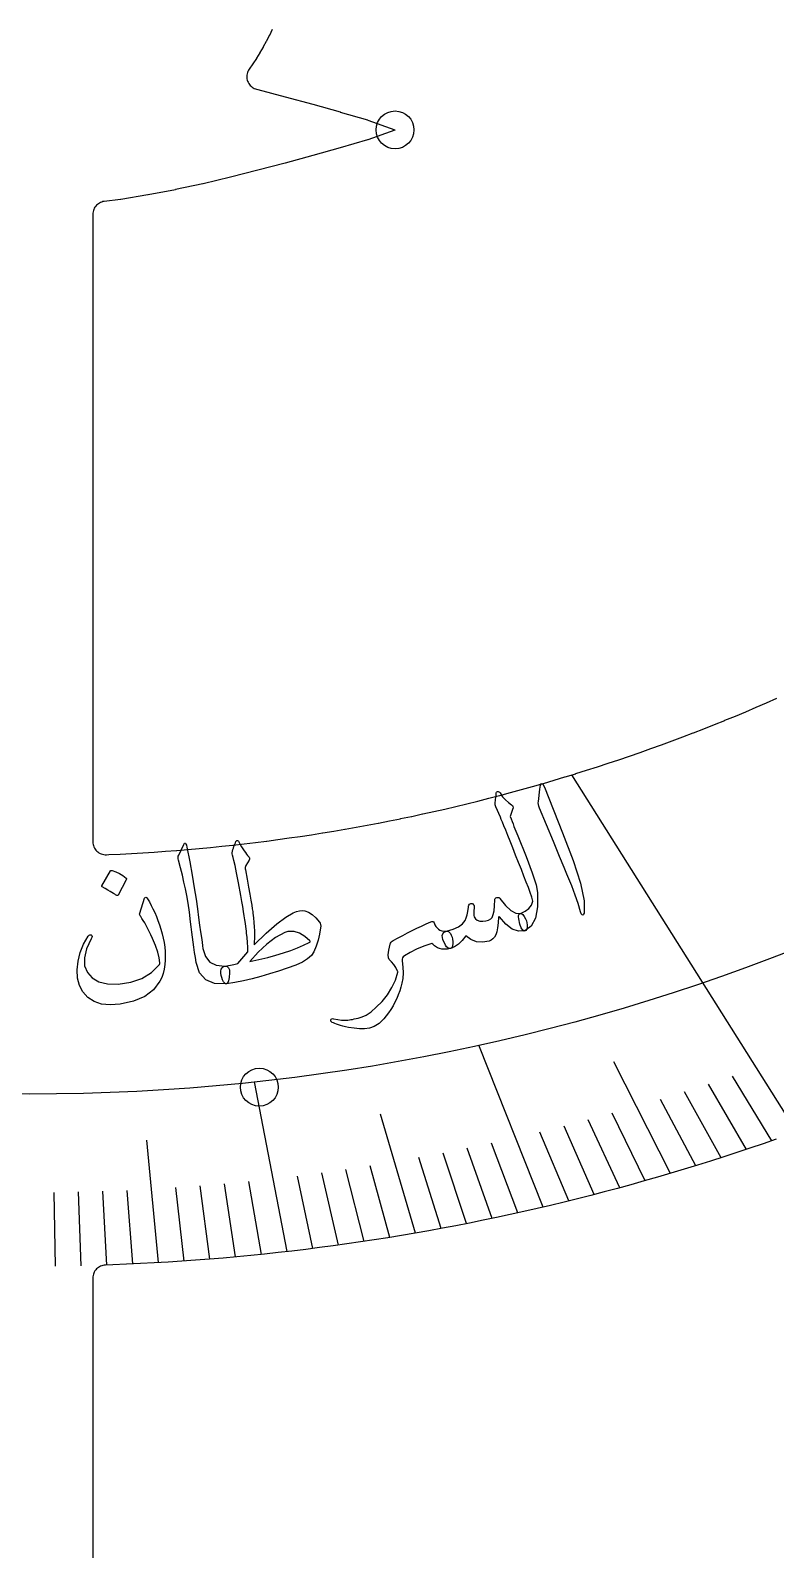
# Model space of a CAD drawing. Header units: millimetres. Extents: x -61 to 61, y -61 to 61.
# Drawn here: x 0.01 to 14.36, y -31.49 to -2.22 of the extents above; entities that cross this region are included whole.
import ezdxf

# ---------------------------------------------------------------- set-up
doc = ezdxf.new("R2010")
doc.units = ezdxf.units.MM
for name, color, linetype in [('CUT_INNER', 6, 'Continuous'), ('ENGRAVE', 7, 'Continuous'), ('ENGRAVE_FINE', 8, 'Continuous'), ('TEXT', 5, 'Continuous')]:
    doc.layers.add(name, color=color, linetype=linetype)

msp = doc.modelspace()

# ---------------------------------------------------------------- linework, layer by layer
at = {"layer": 'CUT_INNER'}
for points in [[(4.6673, -2.2092), (4.6131, -2.3203), (4.6117, -2.323), (4.5547, -2.4328), (4.5533, -2.4355), (4.4937, -2.5439), (4.4921, -2.5465), (4.4299, -2.6534), (4.4283, -2.656), (4.3634, -2.7613), (4.3618, -2.7639), (4.2943, -2.8675), (4.2926, -2.8701), (4.2218, -2.9733), (4.2092, -2.9937), (4.1986, -3.0153), (4.1901, -3.0378), (4.1838, -3.061), (4.1798, -3.0847), (4.1781, -3.1087), (4.1786, -3.1328), (4.1815, -3.1566), (4.1867, -3.1801), (4.1941, -3.203), (4.2036, -3.225), (4.2153, -3.2461), (4.2289, -3.2659), (4.2443, -3.2843), (4.2615, -3.3012), (4.2802, -3.3163), (4.3002, -3.3296), (4.3214, -3.3409), (4.3437, -3.3501), (4.3667, -3.3571), (4.3898, -3.3629), (4.3912, -3.3633), (4.9178, -3.5029), (5.4462, -3.6477), (5.9746, -3.7964), (5.9759, -3.7968), (6.4999, -3.9503), (6.5071, -3.9527), (7.0258, -4.1391), (7.031, -4.1412), (7.0258, -4.1434), (6.5071, -4.3298), (6.4999, -4.3321), (5.9759, -4.4857), (5.9746, -4.486), (5.4479, -4.6343), (4.9198, -4.779), (4.3912, -4.9192), (4.3898, -4.9195), (3.8632, -5.0528), (3.8613, -5.0532), (3.3352, -5.1779), (3.3328, -5.1784), (2.8072, -5.2922), (2.8042, -5.2928), (2.2792, -5.3933), (2.2757, -5.3939), (1.7513, -5.4787), (1.7471, -5.4793), (1.4334, -5.5193), (1.4097, -5.5235), (1.3865, -5.53), (1.364, -5.5386), (1.3425, -5.5494), (1.3222, -5.5621), (1.3031, -5.5768), (1.2855, -5.5933), (1.2696, -5.6113), (1.2556, -5.6308), (1.2434, -5.6516), (1.2333, -5.6734), (1.2254, -5.6961), (1.2196, -5.7195), (1.2162, -5.7433), (1.215, -5.7673), (1.215, -17.8525), (1.2163, -17.8776), (1.22, -17.9025), (1.2263, -17.9269), (1.235, -17.9505), (1.246, -17.9731), (1.2592, -17.9945), (1.2745, -18.0145), (1.2918, -18.0328), (1.3108, -18.0493), (1.3313, -18.0638), (1.3532, -18.0762), (1.3763, -18.0863), (1.4002, -18.094), (1.4248, -18.0993), (1.4498, -18.1021), (1.475, -18.1023), (1.5232, -18.1004), (1.5248, -18.1003), (1.7408, -18.0904), (1.7423, -18.0903), (1.9583, -18.079), (1.9598, -18.079), (2.1757, -18.0664), (2.1772, -18.0663), (2.393, -18.0523), (2.3945, -18.0522), (2.6102, -18.037), (2.6118, -18.0369), (2.8274, -18.0203), (2.8289, -18.0202), (3.0444, -18.0023), (3.046, -18.0022), (3.2613, -17.9829), (3.2629, -17.9828), (3.4781, -17.9623), (3.4797, -17.9621), (3.6948, -17.9403), (3.6963, -17.9401), (3.9113, -17.9169), (3.9129, -17.9168), (4.1277, -17.8923), (4.1292, -17.8921), (4.3439, -17.8663), (4.3455, -17.8661), (4.56, -17.839), (4.5615, -17.8388), (4.7759, -17.8103), (4.7774, -17.8101), (4.9916, -17.7803), (4.9931, -17.7801), (5.2071, -17.7491), (5.2086, -17.7488), (5.4224, -17.7164), (5.424, -17.7162), (5.6376, -17.6825), (5.6391, -17.6823), (5.8525, -17.6473), (5.854, -17.647), (6.0672, -17.6107), (6.0687, -17.6104), (6.2816, -17.5728), (6.2831, -17.5725), (6.4958, -17.5336), (6.4974, -17.5333), (6.7098, -17.4931), (6.7113, -17.4928), (6.9235, -17.4513), (6.9251, -17.451), (7.137, -17.4081), (7.1385, -17.4078), (7.3502, -17.3637), (7.3517, -17.3634), (7.5631, -17.3179), (7.5646, -17.3176), (7.7758, -17.2709), (7.7773, -17.2705), (7.9881, -17.2225), (7.9896, -17.2222), (8.2002, -17.1728), (8.2016, -17.1725), (8.4119, -17.1219), (8.4134, -17.1215), (8.6233, -17.0696), (8.6248, -17.0692), (8.8344, -17.0161), (8.8359, -17.0157), (9.0452, -16.9612), (9.0466, -16.9608), (9.2556, -16.9051), (9.2571, -16.9047), (9.4656, -16.8476), (9.4671, -16.8472), (9.6754, -16.7889), (9.6768, -16.7885), (9.8847, -16.7289), (9.8862, -16.7285), (10.0937, -16.6676), (10.0952, -16.6672), (10.3023, -16.605), (10.3037, -16.6046), (10.5105, -16.5412), (10.512, -16.5407), (10.7183, -16.476), (10.7198, -16.4756), (10.9257, -16.4096), (10.9272, -16.4092), (11.1327, -16.342), (11.1342, -16.3415), (11.3393, -16.273), (11.3407, -16.2725), (11.5454, -16.2028), (11.5469, -16.2023), (11.7512, -16.1313), (11.7526, -16.1308), (11.9564, -16.0586), (11.9579, -16.0581), (12.1613, -15.9846), (12.1627, -15.9841), (12.3656, -15.9094), (12.3671, -15.9088), (12.5695, -15.8329), (12.571, -15.8323), (12.773, -15.7551), (12.7744, -15.7546), (12.9759, -15.6761), (12.9773, -15.6755), (13.1784, -15.5959), (13.1798, -15.5953), (13.3803, -15.5144), (13.3818, -15.5138), (13.5818, -15.4317), (13.5832, -15.4311), (13.7827, -15.3477), (13.7842, -15.3471), (13.9832, -15.2625), (13.9846, -15.2619), (14.1831, -15.1761), (14.1845, -15.1755), (14.3824, -15.0885)], [(14.3675, -23.5829), (14.116, -23.6702), (13.864, -23.7561), (13.6115, -23.8404), (13.3584, -23.9231), (13.1049, -24.0043), (12.8508, -24.0839), (12.5963, -24.162), (12.3413, -24.2385), (12.0858, -24.3135), (11.8299, -24.3868), (11.5735, -24.4586), (11.3167, -24.5289), (11.0594, -24.5975), (10.8018, -24.6646), (10.5437, -24.7301), (10.2853, -24.794), (10.0264, -24.8563), (9.7672, -24.917), (9.5076, -24.9761), (9.2477, -25.0337), (8.9874, -25.0896), (8.7267, -25.144), (8.4658, -25.1967), (8.2045, -25.2479), (7.9429, -25.2974), (7.681, -25.3453), (7.4188, -25.3917), (7.1564, -25.4364), (6.8937, -25.4795), (6.6307, -25.521), (6.3674, -25.5609), (6.104, -25.5991), (5.8403, -25.6358), (5.5763, -25.6708), (5.3122, -25.7042), (5.0479, -25.736), (4.7833, -25.7661), (4.5186, -25.7947), (4.2538, -25.8216), (3.9887, -25.8469), (3.7235, -25.8705), (3.4582, -25.8926), (3.1927, -25.913), (2.9272, -25.9318), (2.6615, -25.9489), (2.3957, -25.9644), (2.1298, -25.9783), (1.8639, -25.9906), (1.5978, -26.0012), (1.4566, -26.0059), (1.4326, -26.0079), (1.409, -26.0122), (1.3859, -26.0186), (1.3635, -26.0273), (1.3421, -26.0381), (1.3218, -26.0509), (1.3028, -26.0656), (1.2853, -26.082), (1.2694, -26.1001), (1.2554, -26.1196), (1.2433, -26.1403), (1.2332, -26.1621), (1.2253, -26.1847), (1.2196, -26.2081), (1.2162, -26.2318), (1.215, -26.2558), (1.215, -38.2642)]]:
    msp.add_lwpolyline(points, dxfattribs=at)
at = {"layer": 'ENGRAVE'}
for points in [[(14.7667, -23.4406), (10.435, -16.5645)], [(9.8847, -24.8897), (8.6457, -21.7699)], [(4.9536, -25.7469), (4.325, -22.4796)]]:
    msp.add_lwpolyline(points, dxfattribs=at)
for centre, radius in [((0, 17.3597), 40.0734), ((7.0318, -4.1412), 0.3645), ((4.4191, -22.5794), 0.3645)]:
    msp.add_circle(centre, radius, dxfattribs=at)
at = {"layer": 'ENGRAVE_FINE'}
for points in [[(12.3338, -24.2407), (11.2402, -22.0914)], [(13.7958, -23.779), (13.0671, -22.523)], [(14.2817, -23.6129), (13.5291, -22.3686)], [(12.8218, -24.0929), (12.1414, -22.8145)], [(13.3091, -23.939), (12.6045, -22.6716)], [(7.4235, -25.3909), (6.7541, -23.1015)], [(11.8451, -24.3825), (11.2139, -23.0832)], [(10.866, -24.648), (10.2847, -23.3294)], [(11.3558, -24.5183), (10.7495, -23.2091)], [(2.4782, -25.9598), (2.2528, -23.5994)], [(9.3933, -25.0017), (8.8881, -23.6571)], [(10.3756, -24.7718), (9.8195, -23.4441)], [(7.9165, -25.3023), (7.4889, -23.9355)], [(8.4092, -25.2079), (7.9556, -23.8481)], [(8.9015, -25.1077), (8.422, -23.7553)], [(5.9424, -25.6218), (5.6199, -24.2311)], [(6.4364, -25.5506), (6.0874, -24.1652)], [(6.9301, -25.4736), (6.5548, -24.094)], [(1.9827, -25.9853), (1.8745, -24.5672)], [(2.9736, -25.9286), (2.8114, -24.5148)], [(3.4688, -25.8917), (3.2798, -24.4807)], [(3.9639, -25.8492), (3.748, -24.4414)], [(4.4589, -25.8009), (4.2162, -24.3967)], [(5.4481, -25.6872), (5.1521, -24.2916)], [(0.4957, -26.0278), (0.4686, -24.6064)], [(0.9914, -26.0193), (0.9373, -24.5986)], [(1.4871, -26.0051), (1.4059, -24.5855)]]:
    msp.add_lwpolyline(points, dxfattribs=at)
at = {"layer": 'TEXT'}
for points in [[(8.9577, -17.1118), (8.9658, -17.0453), (8.9717, -16.9927), (8.9756, -16.9539), (8.9775, -16.9289), (8.9798, -16.9128), (8.985, -16.9003), (8.9929, -16.8915), (9.0038, -16.8865), (9.0173, -16.8854), (9.0298, -16.8895), (9.0414, -16.8988), (9.052, -16.9133), (9.102, -16.9848), (9.1559, -17.0469), (9.2134, -17.0995), (9.2748, -17.1426), (9.2925, -17.1569), (9.3017, -17.1759), (9.3022, -17.1998), (9.2941, -17.2284), (9.2468, -17.3637), (9.2658, -17.4135), (9.2845, -17.4624), (9.303, -17.5104), (9.3213, -17.5574), (9.3394, -17.6035), (9.3572, -17.6487), (9.3748, -17.6929), (9.3921, -17.7363), (9.5531, -18.1372), (9.6711, -18.4527), (9.7453, -18.683), (9.7754, -18.8282), (9.7753, -19.1065), (9.7345, -19.3228), (9.6532, -19.4769), (9.5317, -19.5685), (9.528, -19.5694), (9.5242, -19.5704), (9.5204, -19.5714), (9.5166, -19.5723), (9.4889, -19.5573), (9.4623, -19.5133), (9.4368, -19.4405), (9.4125, -19.3387), (9.4064, -19.3003), (9.4099, -19.2703), (9.423, -19.2487), (9.4458, -19.2354), (9.5357, -19.1921), (9.6055, -19.1375), (9.6554, -19.0718), (9.6852, -18.9949), (9.6615, -18.9184), (9.6324, -18.832), (9.598, -18.7356), (9.5583, -18.6293), (9.5136, -18.5134), (9.4645, -18.3883), (9.4108, -18.254), (9.3527, -18.1105), (9.2968, -17.9691), (9.2464, -17.8421), (9.2012, -17.7295), (9.1614, -17.6313), (9.1273, -17.5474), (9.0993, -17.4777), (9.0775, -17.4222), (9.0617, -17.3809), (8.9715, -17.1793), (8.965, -17.1588), (8.9605, -17.1407), (8.9581, -17.125), (8.9577, -17.1118)], [(9.8171, -16.8372), (9.8309, -16.7597), (9.8507, -16.7281), (9.8768, -16.7424), (9.9092, -16.8027), (10.2523, -17.6779), (10.4634, -18.2148), (10.6042, -18.6519), (10.6731, -18.9896), (10.6694, -19.2281), (10.6622, -19.2496), (10.654, -19.2624), (10.6449, -19.2666), (10.6347, -19.2621), (10.625, -19.2532), (10.6163, -19.2406), (10.6085, -19.2242), (10.6016, -19.204), (10.5555, -19.0451), (10.4993, -18.8786), (10.4329, -18.7046), (10.3566, -18.5231), (10.3376, -18.4753), (10.285, -18.3468), (10.1989, -18.1375), (10.0798, -17.8472), (9.8118, -17.2044), (9.8, -17.1695), (9.7925, -17.1363), (9.7893, -17.105), (9.7903, -17.0754)], [(3.9677, -17.8504), (3.9752, -17.8397), (3.9821, -17.8324), (3.9885, -17.8286), (3.9943, -17.8281), (4.0017, -17.8307), (4.0089, -17.8361), (4.016, -17.8444), (4.023, -17.8557), (4.0517, -17.9043), (4.0789, -17.9492), (4.1045, -17.9905), (4.1287, -18.0281), (4.1515, -18.0615), (4.1731, -18.0902), (4.1935, -18.1143), (4.2127, -18.1336), (4.227, -18.1497), (4.2333, -18.1678), (4.2315, -18.1877), (4.2217, -18.2095), (4.1601, -18.313), (4.1527, -18.3304), (4.1487, -18.3499), (4.1482, -18.3713), (4.1511, -18.3948), (4.1839, -18.5725), (4.2124, -18.7291), (4.2366, -18.8645), (4.2566, -18.9788), (4.2724, -19.0722), (4.2845, -19.1449), (4.2927, -19.1968), (4.2971, -19.228), (4.3071, -19.3206), (4.315, -19.4087), (4.3206, -19.4922), (4.324, -19.5711), (4.3254, -19.6455), (4.3251, -19.7153), (4.3229, -19.7805), (4.319, -19.841), (4.5527, -19.613), (4.755, -19.4334), (4.9274, -19.3027), (5.0708, -19.2214), (5.136, -19.1959), (5.1954, -19.1808), (5.2492, -19.176), (5.2974, -19.1816), (5.368, -19.2065), (5.4384, -19.2517), (5.5086, -19.317), (5.5788, -19.4025), (5.5909, -19.4236), (5.5983, -19.4488), (5.6011, -19.4781), (5.5992, -19.5115), (5.5793, -19.6334), (5.5512, -19.7506), (5.5149, -19.8632), (5.4703, -19.9712), (5.4219, -20.0434), (5.3481, -20.1105), (5.249, -20.1723), (5.1243, -20.2285), (4.9553, -20.2899), (4.7865, -20.3467), (4.6181, -20.3991), (4.4501, -20.4471), (4.2827, -20.4903), (4.1163, -20.5286), (3.951, -20.5619), (3.7867, -20.5903), (3.7675, -20.5869), (3.7488, -20.573), (3.7305, -20.5484), (3.7126, -20.5132), (3.6957, -20.4695), (3.6847, -20.4266), (3.6796, -20.3846), (3.6804, -20.3435), (3.6878, -20.307), (3.7023, -20.279), (3.7238, -20.2593), (3.7525, -20.2481), (3.7916, -20.242), (3.8284, -20.2356), (3.863, -20.229), (3.8953, -20.222), (3.9255, -20.2153), (3.9536, -20.2092), (3.9796, -20.2038), (4.0035, -20.1991), (4.1951, -19.9706), (4.196, -19.9615), (4.1966, -19.9497), (4.1969, -19.9354), (4.1969, -19.9185), (4.1967, -19.8989), (4.1961, -19.8767), (4.1952, -19.852), (4.1941, -19.8246), (4.1924, -19.7948), (4.19, -19.763), (4.1869, -19.7291), (4.1831, -19.6931), (4.1788, -19.6553), (4.1743, -19.6158), (4.1697, -19.5746), (4.1648, -19.5318), (4.1589, -19.4834), (4.151, -19.4256), (4.141, -19.3585), (4.1291, -19.282), (4.1152, -19.1965), (4.0994, -19.1027), (4.0818, -19.0003), (4.0624, -18.8896), (4.0188, -18.6438), (3.9825, -18.4495), (3.9535, -18.3069), (3.9317, -18.2158), (3.9158, -18.1575), (3.9048, -18.1131), (3.8984, -18.0826), (3.8968, -18.0659), (3.9043, -18.0334), (3.9123, -18.0027), (3.9206, -17.9739), (3.9294, -17.947), (3.9385, -17.9214), (3.9479, -17.8968), (3.9577, -17.8731), (3.9677, -17.8504)], [(2.9666, -17.9028), (2.9727, -17.8908), (2.9785, -17.8826), (2.9843, -17.8783), (2.9899, -17.8778), (2.9989, -17.8821), (3.0078, -17.8964), (3.0167, -17.9209), (3.0255, -17.9553), (3.0799, -18.2371), (3.1273, -18.4979), (3.1678, -18.7377), (3.201, -18.9566), (3.2265, -19.144), (3.2498, -19.3119), (3.2706, -19.4604), (3.2891, -19.5894), (3.3049, -19.699), (3.3179, -19.7892), (3.3279, -19.86), (3.335, -19.9114), (3.3828, -20.063), (3.4682, -20.1698), (3.5916, -20.2317), (3.7525, -20.2481), (3.7976, -20.2551), (3.8284, -20.2789), (3.8449, -20.3194), (3.8471, -20.3768), (3.8382, -20.4685), (3.8251, -20.5346), (3.8079, -20.5752), (3.7867, -20.5903), (3.5597, -20.583), (3.3867, -20.5111), (3.2683, -20.3753), (3.2042, -20.176), (3.1886, -20.0795), (3.1738, -19.9826), (3.1596, -19.8854), (3.1462, -19.7879), (3.1333, -19.6901), (3.1206, -19.5921), (3.1082, -19.4938), (3.096, -19.3952), (3.0731, -19.2072), (3.0491, -19.0382), (3.0239, -18.8882), (2.9977, -18.7573), (2.9692, -18.6318), (2.9375, -18.4981), (2.9025, -18.3564), (2.8642, -18.2065), (2.8586, -18.1794), (2.8573, -18.1543), (2.8602, -18.1313), (2.8674, -18.1104)], [(1.5572, -18.4139), (1.5615, -18.4089), (1.5678, -18.4057), (1.576, -18.4044), (1.586, -18.4049), (1.6584, -18.4318), (1.7271, -18.4654), (1.7921, -18.5057), (1.8535, -18.5528), (1.8597, -18.5601), (1.8626, -18.5676), (1.8623, -18.5753), (1.8588, -18.5831), (1.6999, -18.8817), (1.6937, -18.889), (1.6855, -18.891), (1.6751, -18.8879), (1.6627, -18.8796), (1.652, -18.8725), (1.635, -18.8618), (1.6119, -18.8475), (1.5827, -18.8297), (1.5468, -18.8083), (1.5039, -18.7833), (1.454, -18.7548), (1.3972, -18.7226), (1.3896, -18.7171), (1.3857, -18.7115), (1.3855, -18.7058), (1.3889, -18.7)], [(2.2683, -18.9502), (2.3034, -19.0126), (2.3379, -19.0778), (2.3718, -19.146), (2.405, -19.2171), (2.4371, -19.2916), (2.4678, -19.3699), (2.4969, -19.4522), (2.5245, -19.5385), (2.5491, -19.6245), (2.5695, -19.7101), (2.5857, -19.7953), (2.5975, -19.8801), (2.6051, -19.9646), (2.6084, -20.0493), (2.6073, -20.134), (2.6019, -20.2188), (2.5892, -20.3082), (2.5693, -20.3915), (2.542, -20.4685), (2.5074, -20.5392), (2.3839, -20.703), (2.2146, -20.8321), (1.9998, -20.926), (1.7396, -20.9839), (1.5499, -20.9966), (1.3826, -20.9783), (1.238, -20.9295), (1.1163, -20.8504), (1.024, -20.7464), (0.9593, -20.6234), (0.9221, -20.4814), (0.9122, -20.3206), (0.9298, -20.1496), (0.9718, -19.9847), (1.0377, -19.8257), (1.1273, -19.6725), (1.1417, -19.6549), (1.1558, -19.6449), (1.1697, -19.6425), (1.1833, -19.6478), (1.1962, -19.6594), (1.2003, -19.676), (1.1955, -19.6976), (1.182, -19.7243), (1.0938, -19.9165), (1.052, -20.0886), (1.0572, -20.2406), (1.1101, -20.3727), (1.2033, -20.4769), (1.3332, -20.549), (1.4997, -20.5886), (1.7026, -20.5954), (1.9457, -20.56), (2.1596, -20.485), (2.3438, -20.371), (2.4978, -20.2182), (2.5008, -20.2129), (2.5027, -20.2054), (2.5035, -20.1955), (2.5032, -20.1833), (2.4913, -20.0882), (2.4636, -19.9782), (2.4203, -19.8535), (2.3616, -19.7139), (2.3292, -19.6438), (2.2981, -19.5786), (2.2684, -19.5184), (2.24, -19.463), (2.2126, -19.4129), (2.1862, -19.3682), (2.1606, -19.3289), (2.1358, -19.295), (2.124, -19.2773), (2.117, -19.2607), (2.1147, -19.2453), (2.1171, -19.2311), (2.212, -18.9421), (2.2214, -18.9251), (2.2339, -18.9207), (2.2495, -18.9291), (2.2683, -18.9502)], [(8.0192, -19.5743), (8.1481, -19.5382), (8.2518, -19.4917), (8.3304, -19.4348), (8.3837, -19.3678), (8.4039, -19.3204), (8.4206, -19.2624), (8.4339, -19.1939), (8.4436, -19.1149), (8.4484, -19.091), (8.4552, -19.072), (8.4642, -19.0579), (8.4753, -19.0487), (8.4903, -19.0418), (8.5046, -19.0399), (8.5181, -19.0431), (8.5308, -19.0514), (8.5433, -19.0652), (8.5517, -19.0819), (8.5558, -19.1015), (8.5557, -19.1241), (8.5495, -19.1837), (8.5477, -19.2329), (8.5504, -19.2718), (8.5575, -19.3003), (8.5797, -19.338), (8.6141, -19.3645), (8.6607, -19.3798), (8.7196, -19.3838), (8.7824, -19.3772), (8.8334, -19.3625), (8.8725, -19.3398), (8.8998, -19.3091), (8.9233, -19.255), (8.9397, -19.1804), (8.949, -19.0854), (8.9512, -18.97), (8.9524, -18.956), (8.9596, -18.9444), (8.9728, -18.9352), (8.992, -18.9285), (9.011, -18.9257), (9.0272, -18.9276), (9.0406, -18.9341), (9.0513, -18.9452), (9.1572, -19.0805), (9.259, -19.1738), (9.3565, -19.2251), (9.4495, -19.2345), (9.4712, -19.2383), (9.4941, -19.2565), (9.5183, -19.2892), (9.5438, -19.3364), (9.5593, -19.375), (9.5699, -19.4135), (9.5753, -19.4518), (9.5757, -19.49), (9.5723, -19.5202), (9.5644, -19.5432), (9.5522, -19.559), (9.5355, -19.5675), (9.4085, -19.5756), (9.2841, -19.534), (9.1628, -19.4425), (9.0447, -19.3012), (9.0386, -19.2938), (9.0335, -19.2922), (9.0293, -19.2962), (9.026, -19.3058), (9.0177, -19.4168), (9.0055, -19.5105), (8.9895, -19.587), (8.9696, -19.6461), (8.9461, -19.6884), (8.917, -19.7227), (8.8825, -19.7489), (8.8425, -19.767), (8.716, -19.7884), (8.5991, -19.7781), (8.4922, -19.7363), (8.3954, -19.663), (8.3251, -19.7548), (8.2511, -19.8266), (8.1734, -19.8785), (8.0922, -19.9104), (8.0694, -19.9099), (8.0468, -19.8987), (8.0244, -19.8767), (8.0022, -19.8438), (7.9529, -19.7381), (7.9395, -19.658), (7.9616, -19.6034), (8.0192, -19.5743)], [(4.986, -19.5802), (4.967, -19.5834), (4.9477, -19.5882), (4.9282, -19.5944), (4.9083, -19.6021), (4.7322, -19.6995), (4.5617, -19.8246), (4.3962, -19.9775), (4.2356, -20.1583), (4.4129, -20.121), (4.5805, -20.0812), (4.7384, -20.0389), (4.8867, -19.9943), (5.0251, -19.9472), (5.1538, -19.8976), (5.2727, -19.8455), (5.3819, -19.791), (5.3919, -19.785), (5.3965, -19.7783), (5.3957, -19.7709), (5.3894, -19.7629), (5.2937, -19.6749), (5.1946, -19.6151), (5.0921, -19.5835), (4.986, -19.5802)], [(8.0998, -19.9087), (8.0395, -19.9191), (7.9843, -19.9229), (7.9343, -19.9201), (7.8893, -19.9109), (7.8687, -19.9045), (7.8489, -19.896), (7.8299, -19.8853), (7.8117, -19.8726), (7.7939, -19.8582), (7.7762, -19.8429), (7.7586, -19.8266), (7.741, -19.8093), (7.5872, -19.8653), (7.4476, -19.9237), (7.3221, -19.9846), (7.2107, -20.0481), (7.1883, -20.0668), (7.174, -20.0892), (7.1679, -20.1154), (7.1699, -20.1454), (7.1833, -20.2676), (7.1869, -20.3805), (7.1806, -20.484), (7.1643, -20.5783), (7.1447, -20.6532), (7.1215, -20.7272), (7.0948, -20.8005), (7.0644, -20.8729), (7.0305, -20.9443), (6.9929, -21.0143), (6.9515, -21.0829), (6.9065, -21.1503), (6.8157, -21.2666), (6.724, -21.3542), (6.6315, -21.413), (6.5386, -21.4431), (6.4464, -21.4534), (6.3481, -21.4544), (6.2438, -21.4459), (6.1335, -21.4279), (6.0791, -21.4156), (6.0292, -21.4032), (5.984, -21.3907), (5.9434, -21.3783), (5.9071, -21.3661), (5.875, -21.3544), (5.847, -21.3433), (5.8232, -21.3328), (5.8084, -21.3229), (5.7988, -21.3113), (5.7945, -21.2979), (5.7955, -21.2828), (5.8016, -21.2696), (5.8125, -21.2619), (5.8284, -21.2598), (5.849, -21.2632), (5.9303, -21.2781), (6.0031, -21.2869), (6.0674, -21.2897), (6.1233, -21.2864), (6.152, -21.2833), (6.1823, -21.279), (6.2141, -21.2734), (6.2475, -21.2665), (6.2825, -21.2584), (6.3191, -21.2491), (6.3572, -21.2385), (6.3968, -21.2266), (6.4787, -21.1897), (6.5703, -21.1276), (6.6715, -21.0404), (6.7819, -20.9279), (6.887, -20.799), (6.9724, -20.6626), (7.0383, -20.5188), (7.0847, -20.3677), (7.0865, -20.3615), (7.0864, -20.3557), (7.0844, -20.3503), (7.0805, -20.3452), (7.0451, -20.276), (7.0064, -20.2152), (6.9644, -20.1628), (6.9191, -20.1187), (6.903, -20.0876), (6.9006, -20.0288), (6.9117, -19.9423), (6.9362, -19.8279), (6.9453, -19.8048), (6.9585, -19.7848), (6.9757, -19.768), (6.997, -19.7543), (7.0907, -19.7042), (7.183, -19.6555), (7.274, -19.6083), (7.3637, -19.5625), (7.4526, -19.5183), (7.5412, -19.4759), (7.6295, -19.4353), (7.7177, -19.3964), (7.7392, -19.3894), (7.7575, -19.39), (7.7724, -19.3981), (7.784, -19.4137), (7.7999, -19.4513), (7.8187, -19.4845), (7.8405, -19.513), (7.8653, -19.5371), (7.8948, -19.5542), (7.9315, -19.5659), (7.9755, -19.572), (8.0267, -19.5727), (8.053, -19.5775), (8.0764, -19.5921), (8.0971, -19.6167), (8.1151, -19.6512), (8.1293, -19.6911), (8.1387, -19.732), (8.1435, -19.774), (8.1435, -19.8171), (8.1386, -19.8541), (8.1297, -19.8817), (8.1168, -19.8999), (8.0998, -19.9087)]]:
    msp.add_lwpolyline(points, close=True, dxfattribs=at)

doc.saveas('drawing.dxf')
